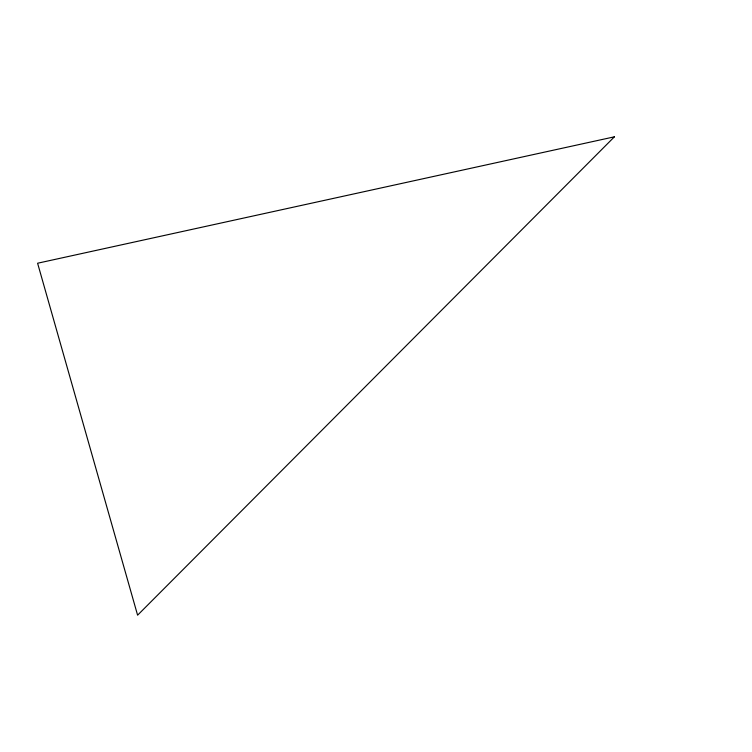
<?xml version="1.0" encoding="UTF-8"?>
<svg xmlns="http://www.w3.org/2000/svg" width="752" height="752" viewBox="0 0 752 752"><rect width="100%" height="100%" fill="white"/><g stroke="black" fill="none" stroke-linecap="round" stroke-linejoin="round"><path stroke-width="1.13" d="M614.403 136.817L137.597 615.183L37.6 263.228L614.403 136.817"/></g></svg>
